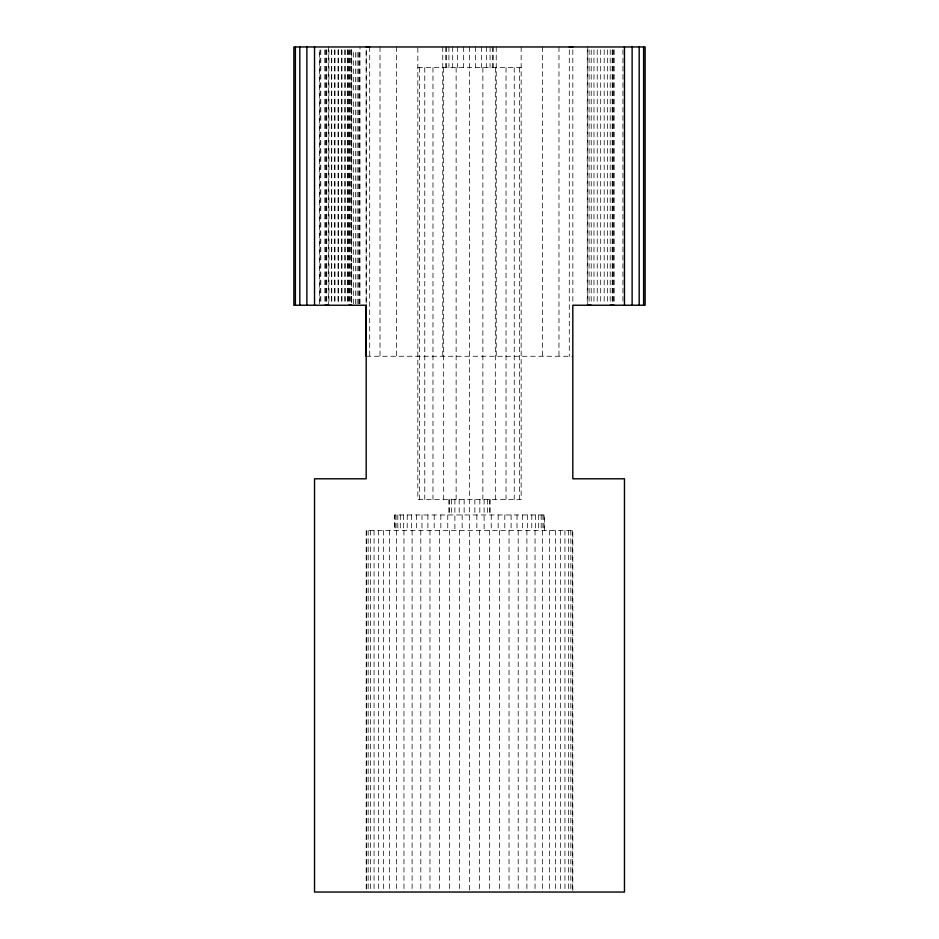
<?xml version="1.0" encoding="UTF-8"?>
<svg xmlns="http://www.w3.org/2000/svg" width="939" height="939" viewBox="0 0 939 939"><rect width="100%" height="100%" fill="white"/><g stroke="black" fill="none" stroke-linecap="round" stroke-linejoin="round"><path stroke-width="0.7" stroke-dasharray="4.7 3.52" d="M319.53 303.778L319.53 49.884M353.557 303.778L353.557 49.884M355.447 303.778L355.447 49.884M357.149 303.778L357.149 49.884M358.51 303.778L358.522 49.884M359.473 303.778L359.473 49.884M359.989 303.778L360.001 46.962M417.843 67.608L521.157 67.608M366.187 356.257L572.813 356.257M622.921 49.884L622.921 303.778M614.141 49.884L614.141 303.778M613.683 49.884L613.683 303.778M612.334 49.884L612.334 303.778M612.205 49.884L612.205 303.778M610.209 49.884L610.209 303.778M607.427 49.884L607.427 303.778M604.188 49.884L604.188 303.778M600.702 49.884L600.702 303.778M597.227 49.884L597.227 303.778M593.988 49.884L593.988 303.778M591.206 49.884L591.206 303.778M589.082 49.884L589.082 303.778M587.732 46.962L587.732 303.778M587.274 49.884L587.274 303.778M572.813 49.884L572.872 303.778M572.813 890.583L572.813 530.453L366.187 530.453L366.187 890.583M572.321 530.453L572.321 892.05M570.83 530.453L570.83 892.05M569.292 49.884L569.292 356.257M568.365 530.453L568.365 892.05M564.949 530.453L564.949 892.05M560.618 530.453L560.618 892.05M558.975 46.95L558.975 356.257M555.407 530.453L555.407 892.05M549.362 530.453L549.362 892.05M544.397 530.453L544.397 514.959L394.603 514.959L394.603 530.453M544.045 514.959L544.045 530.453M542.965 514.959L542.965 530.453M542.554 46.95L542.554 356.257M542.554 530.453L542.554 892.05M541.181 514.959L541.181 530.453M538.704 514.959L538.704 530.453M535.559 514.959L535.559 530.453M535.042 530.453L535.042 892.05M531.779 514.959L531.779 530.453M527.401 514.959L527.401 530.453M526.896 530.453L526.896 892.05M522.46 514.959L522.46 530.453M521.157 46.95L521.157 499.466L417.843 499.466L417.843 46.95M519.396 67.608L519.396 499.466M518.199 530.453L518.199 892.05M517.013 514.959L517.013 530.453M514.232 67.608L514.232 499.466M511.109 514.959L511.109 530.453M509.032 530.453L509.032 892.05M506.027 67.608L506.027 499.466M504.806 514.959L504.806 530.453M499.489 530.453L499.489 892.05M498.163 514.959L498.163 530.453M496.238 46.95L496.238 356.257M495.323 67.608L495.323 499.466M493.257 46.95L493.257 67.608M492.447 46.95L492.447 67.608M491.238 514.959L491.238 530.453M490.076 46.95L490.076 67.608M490.158 499.466L490.158 514.959M489.653 530.453L489.653 892.05M489.454 499.466L489.454 514.959M487.4 499.466L487.4 514.959M486.308 46.95L486.308 67.608M484.113 499.466L484.113 530.453M482.869 67.608L482.869 499.466M481.378 46.95L481.378 67.608M479.829 499.466L479.829 514.959M479.629 530.453L479.629 892.05M476.836 514.959L476.836 530.453M475.65 46.95L475.65 67.608M474.852 499.466L474.852 514.959M469.5 46.95L469.5 892.05M464.148 499.466L464.148 514.959M463.35 46.95L463.35 67.608M462.164 514.959L462.164 530.453M459.371 530.453L459.371 892.05M459.171 499.466L459.171 514.959M457.622 46.95L457.622 67.608M456.131 67.608L456.131 499.466M454.887 499.466L454.887 530.453M452.692 46.95L452.692 67.608M451.6 499.466L451.6 514.959M449.546 499.466L449.546 514.959M449.347 530.453L449.347 892.05M448.924 46.95L448.924 67.608M448.842 499.466L448.842 514.959M447.762 514.959L447.762 530.453M446.553 46.95L446.553 67.608M445.743 46.95L445.743 67.608M443.678 67.608L443.678 499.466M442.762 46.95L442.762 356.257M440.837 514.959L440.837 530.453M439.511 530.453L439.511 892.05M434.194 514.959L434.194 530.453M432.973 67.608L432.973 499.466M429.968 530.453L429.968 892.05M427.891 514.959L427.891 530.453M424.768 67.608L424.768 499.466M421.987 514.959L421.987 530.453M420.801 530.453L420.801 892.05M419.604 67.608L419.604 499.466M416.54 514.959L416.54 530.453M412.104 530.453L412.104 892.05M411.599 514.959L411.599 530.453M407.221 514.959L407.221 530.453M403.958 530.453L403.958 892.05M403.441 514.959L403.441 530.453M400.296 514.959L400.296 530.453M397.819 514.959L397.819 530.453M396.446 46.95L396.446 356.257M396.446 530.453L396.446 892.05M396.035 514.959L396.035 530.453M394.955 514.959L394.955 530.453M389.638 530.453L389.638 892.05M383.593 530.453L383.593 892.05M380.025 46.95L380.025 356.257M378.382 530.453L378.382 892.05M374.051 530.453L374.051 892.05M370.635 530.453L370.635 892.05M369.708 46.95L369.708 356.257M368.17 530.453L368.17 892.05M366.68 530.453L366.68 890.583M351.315 49.884L351.315 303.778M351.209 49.884L351.209 303.778M350.024 49.884L350.024 303.778M349.813 49.884L349.813 303.778M348.745 49.884L348.756 303.778M347.935 49.884L347.935 303.778M347.641 49.884L347.735 303.778M345.188 49.884L345.188 303.778M344.824 49.884L344.824 303.778M341.972 49.884L341.972 303.778M341.561 49.884L341.561 303.778M338.51 49.884L338.51 303.778M338.298 49.884L338.298 303.778M338.075 49.884L338.075 303.778M335.023 49.884L335.023 303.778M334.613 49.884L334.613 303.778M331.76 49.884L331.76 303.778M331.397 49.884L331.397 303.778M328.943 49.884L328.943 303.778M328.65 46.962L328.65 303.778M326.772 49.884L326.772 303.778M326.561 49.884L326.561 303.778M325.27 49.884L325.375 303.778M324.859 49.884L324.859 303.778M320.809 49.884L320.809 303.778M319.941 49.884L319.964 303.778M351.679 49.884L351.679 303.778L351.726 49.884M366.187 49.884L366.187 303.778L366.187 49.884"/><path stroke-width="1.41" d="M366.187 356.257L366.198 305.234L293.872 305.234L293.872 46.962L645.128 46.962L645.128 305.234L572.813 305.234L572.813 478.796L624.47 478.796L624.47 892.05L314.53 892.05L314.53 478.796L366.187 478.796L366.187 305.234M366.187 46.962L369.708 46.95M324.859 305.234L328.943 305.234M348.756 305.234L351.726 305.234M587.274 305.234L591.206 305.234M610.209 305.234L614.141 305.234M569.292 46.95L572.813 46.962M643.614 46.962L643.614 305.234M639.177 46.962L639.177 305.234M632.123 46.962L632.123 305.234M624.47 46.962L624.47 305.234M314.53 46.962L314.53 305.234M306.877 46.962L306.877 305.234M299.823 46.962L299.823 305.234M295.386 46.962L295.386 305.234"/></g></svg>
